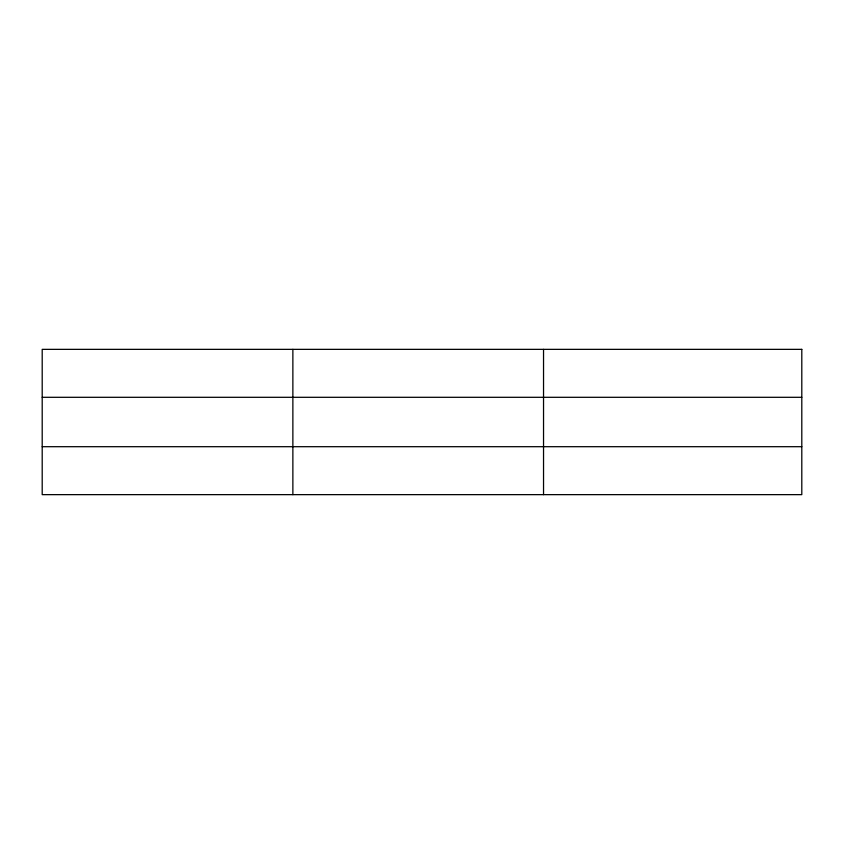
<?xml version="1.0" encoding="UTF-8"?>
<svg xmlns="http://www.w3.org/2000/svg" width="844" height="844" viewBox="0 0 844 844"><rect width="100%" height="100%" fill="white"/><g stroke="black" fill="none" stroke-linecap="round" stroke-linejoin="round"><path stroke-width="1.27" d="M292.868 349.353L292.868 494.647M543.536 349.353L543.536 494.647M42.2 397.302L801.8 397.302M42.2 446.698L801.8 446.698M801.8 349.353L801.8 494.647L42.2 494.647L42.2 349.353L801.8 349.353"/></g></svg>
